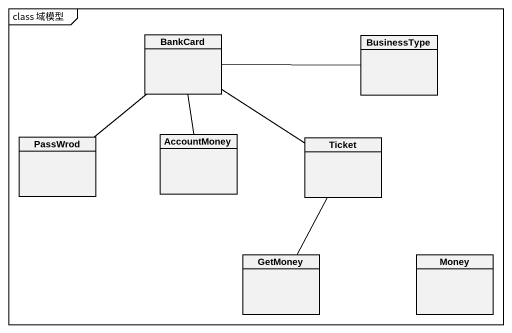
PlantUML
@startuml
mainframe class 域模型
hide circle
hide empty members
class BankCard
class BusinessType
class PassWrod
class AccountMoney
class Ticket
class GetMoney
class Money
BankCard -right- BusinessType
BankCard -- PassWrod
BankCard -- AccountMoney
BankCard -- Ticket
Ticket -- GetMoney
@enduml
